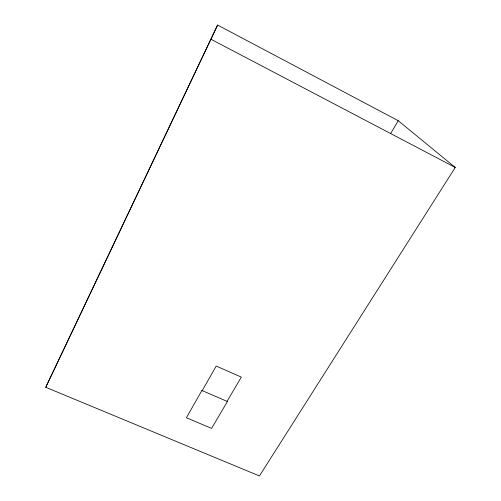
<?xml version="1.0" encoding="UTF-8"?>
<svg xmlns="http://www.w3.org/2000/svg" width="501" height="501" viewBox="0 0 501 501"><rect width="100%" height="100%" fill="white"/><g stroke="black" fill="none" stroke-linecap="round" stroke-linejoin="round"><path stroke-width="0.75" d="M45.748 387.286L217.609 25.05L398.232 120.697L455.252 167.466L259.43 475.95L45.748 387.286L217.609 25.05M202.229 390.642L216.213 366.062L241.319 377.096L227.072 401.357M390.674 133.491L398.232 120.697M211.09 39.316L455.252 167.466M201.89 390.498L186.403 417.74L211.61 428.386L227.41 401.501L201.89 390.498"/></g></svg>
